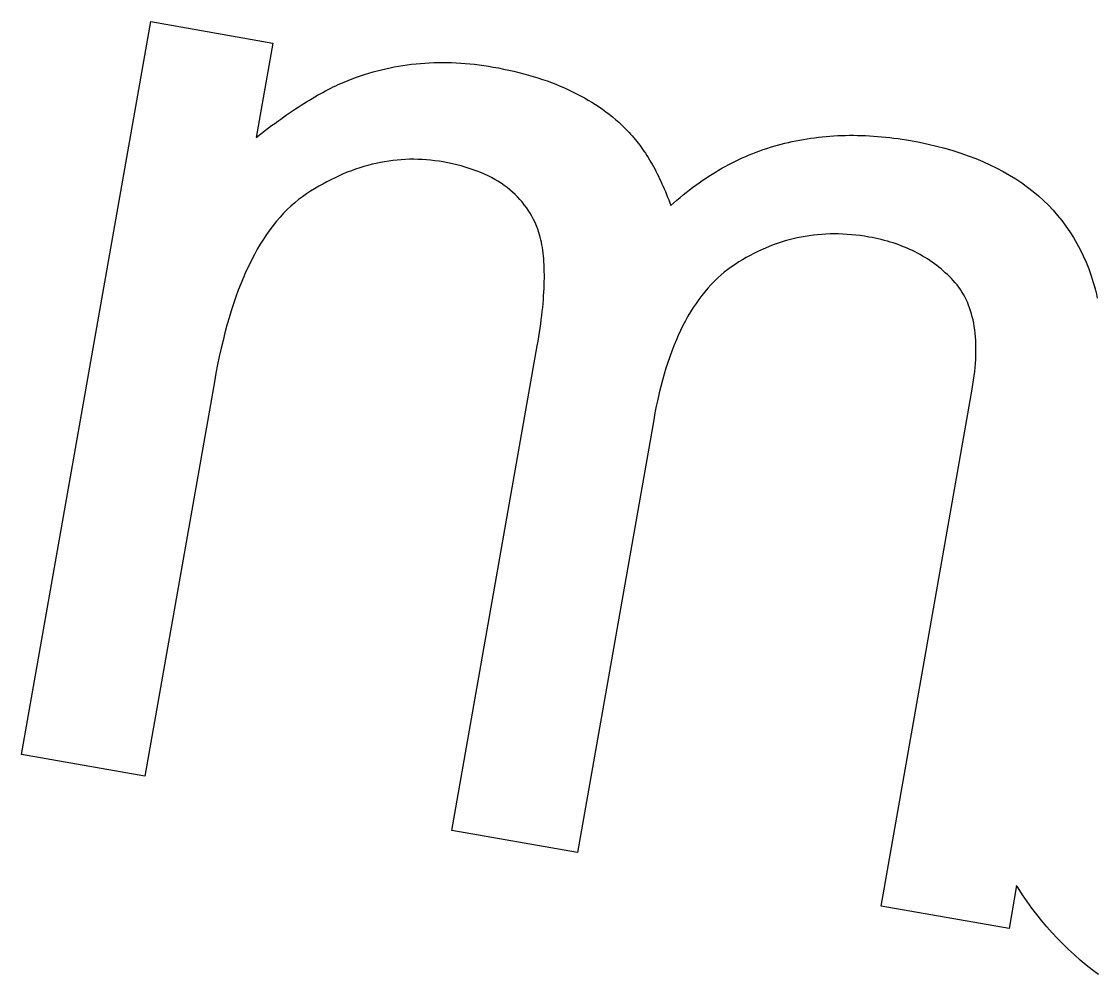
# Model space of a CAD drawing. Header units: metres. Extents: x -53 to 53, y -52 to 53.
# Drawn here: x 4.301 to 9.015, y 35.746 to 39.925 of the extents above; entities that cross this region are included whole.
import ezdxf

# ---------------------------------------------------------------- set-up
doc = ezdxf.new("R2010")
doc.units = ezdxf.units.M

msp = doc.modelspace()

# ---------------------------------------------------------------- linework, layer by layer
for p, q in [((4.30113, 36.7108), (4.86792, 39.9252)), ((4.86792, 39.9252), (5.40266, 39.8309)), ((5.40266, 39.8309), (5.32956, 39.4163)), ((5.99277, 39.7353), (6.01187, 39.7378)), ((6.01187, 39.7378), (6.03107, 39.7399)), ((6.03107, 39.7399), (6.05032, 39.7416)), ((6.05032, 39.7416), (6.06967, 39.7431)), ((6.06967, 39.7431), (6.0891, 39.7442)), ((6.0891, 39.7442), (6.10861, 39.745)), ((6.10861, 39.745), (6.12817, 39.7454)), ((6.12817, 39.7454), (6.14783, 39.7456)), ((6.14783, 39.7456), (6.16756, 39.7454)), ((6.16756, 39.7454), (6.18736, 39.7449)), ((6.18736, 39.7449), (6.20723, 39.744)), ((6.20723, 39.744), (6.2272, 39.7429)), ((6.2272, 39.7429), (6.24724, 39.7414)), ((6.24724, 39.7414), (6.26733, 39.7396)), ((6.26733, 39.7396), (6.28752, 39.7374)), ((6.28752, 39.7374), (6.30777, 39.7349)), ((5.78757, 39.6871), (5.80585, 39.6931)), ((5.80585, 39.6931), (5.82419, 39.6988)), ((5.82419, 39.6988), (5.84261, 39.7042)), ((5.84261, 39.7042), (5.86111, 39.7092)), ((5.86111, 39.7092), (5.87968, 39.7139)), ((5.87968, 39.7139), (5.89835, 39.7183)), ((5.89835, 39.7183), (5.91708, 39.7224)), ((5.91708, 39.7224), (5.93588, 39.7261)), ((5.93588, 39.7261), (5.95476, 39.7295)), ((5.95476, 39.7295), (5.97372, 39.7326)), ((5.97372, 39.7326), (5.99277, 39.7353)), ((6.30777, 39.7349), (6.32812, 39.7321)), ((6.32812, 39.7321), (6.34854, 39.729)), ((6.34854, 39.729), (6.36903, 39.7255)), ((6.36903, 39.7255), (6.3922, 39.7213)), ((6.3922, 39.7213), (6.41505, 39.7168)), ((6.41505, 39.7168), (6.43756, 39.712)), ((6.43756, 39.712), (6.45973, 39.707)), ((6.45973, 39.707), (6.48157, 39.7017)), ((6.48157, 39.7017), (6.50308, 39.6961)), ((6.50308, 39.6961), (6.52426, 39.6903)), ((6.52426, 39.6903), (6.5451, 39.6842)), ((5.66817, 39.638), (5.67926, 39.6433)), ((5.67926, 39.6433), (5.69028, 39.6485)), ((5.69028, 39.6485), (5.70116, 39.6534)), ((5.70116, 39.6534), (5.71196, 39.6582)), ((5.71196, 39.6582), (5.72264, 39.6627)), ((5.72264, 39.6627), (5.73322, 39.6671)), ((5.73322, 39.6671), (5.75127, 39.674)), ((5.75127, 39.674), (5.76938, 39.6807)), ((5.76938, 39.6807), (5.78757, 39.6871)), ((6.5451, 39.6842), (6.56563, 39.6778)), ((6.56563, 39.6778), (6.58582, 39.6712)), ((6.58582, 39.6712), (6.60565, 39.6643)), ((6.60565, 39.6643), (6.62518, 39.6571)), ((6.62518, 39.6571), (6.64436, 39.6497)), ((6.64436, 39.6497), (6.66322, 39.642)), ((5.5876, 39.5948), (5.59941, 39.6015)), ((5.59941, 39.6015), (5.61113, 39.6081)), ((5.61113, 39.6081), (5.62274, 39.6145)), ((5.62274, 39.6145), (5.63426, 39.6207)), ((5.63426, 39.6207), (5.64566, 39.6266)), ((5.64566, 39.6266), (5.65697, 39.6324)), ((5.65697, 39.6324), (5.66817, 39.638)), ((6.66322, 39.642), (6.68175, 39.6341)), ((6.68175, 39.6341), (6.69994, 39.6259)), ((6.69994, 39.6259), (6.7178, 39.6174)), ((6.7178, 39.6174), (6.73534, 39.6087)), ((6.73534, 39.6087), (6.75253, 39.5997)), ((6.75253, 39.5997), (6.76941, 39.5904)), ((5.50197, 39.5416), (5.51451, 39.5498)), ((5.51451, 39.5498), (5.52695, 39.5578)), ((5.52695, 39.5578), (5.53929, 39.5656)), ((5.53929, 39.5656), (5.55151, 39.5732)), ((5.55151, 39.5732), (5.56364, 39.5806)), ((5.56364, 39.5806), (5.57567, 39.5878)), ((5.57567, 39.5878), (5.5876, 39.5948)), ((6.76941, 39.5904), (6.78593, 39.5809)), ((6.78593, 39.5809), (6.80212, 39.5711)), ((6.80212, 39.5711), (6.81801, 39.561)), ((6.81801, 39.561), (6.83354, 39.5507)), ((6.83354, 39.5507), (6.84874, 39.5401)), ((5.43771, 39.4975), (5.45078, 39.5067)), ((5.45078, 39.5067), (5.46373, 39.5157)), ((5.46373, 39.5157), (5.47658, 39.5246)), ((5.47658, 39.5246), (5.48933, 39.5332)), ((5.48933, 39.5332), (5.50197, 39.5416)), ((6.84874, 39.5401), (6.86362, 39.5293)), ((6.86362, 39.5293), (6.87816, 39.5182)), ((6.87816, 39.5182), (6.89236, 39.5068)), ((6.89236, 39.5068), (6.90625, 39.4951)), ((5.3709, 39.4483), (5.38446, 39.4585)), ((5.38446, 39.4585), (5.39793, 39.4686)), ((5.39793, 39.4686), (5.4113, 39.4784)), ((5.4113, 39.4784), (5.42456, 39.4881)), ((5.42456, 39.4881), (5.43771, 39.4975)), ((6.90625, 39.4951), (6.9198, 39.4832)), ((6.9198, 39.4832), (6.933, 39.4711)), ((6.933, 39.4711), (6.94589, 39.4586)), ((6.94589, 39.4586), (6.95844, 39.4459)), ((5.32956, 39.4163), (5.34343, 39.4272)), ((5.34343, 39.4272), (5.35721, 39.4378)), ((5.35721, 39.4378), (5.3709, 39.4483)), ((6.95844, 39.4459), (6.96535, 39.4386)), ((6.96535, 39.4386), (6.9722, 39.4311)), ((6.9722, 39.4311), (6.97899, 39.4234)), ((6.97899, 39.4234), (6.9857, 39.4156)), ((6.9857, 39.4156), (6.99234, 39.4076)), ((6.99234, 39.4076), (6.9989, 39.3995)), ((7.71307, 39.4052), (7.72945, 39.4082)), ((7.72945, 39.4082), (7.74588, 39.4109)), ((7.74588, 39.4109), (7.76239, 39.4134)), ((7.76239, 39.4134), (7.77898, 39.4157)), ((7.77898, 39.4157), (7.79564, 39.4178)), ((7.79564, 39.4178), (7.81238, 39.4196)), ((7.81238, 39.4196), (7.82919, 39.4212)), ((7.82919, 39.4212), (7.84607, 39.4226)), ((7.84607, 39.4226), (7.86305, 39.4237)), ((7.86305, 39.4237), (7.88008, 39.4247)), ((7.88008, 39.4247), (7.8972, 39.4254)), ((7.8972, 39.4254), (7.9144, 39.4258)), ((7.9144, 39.4258), (7.93167, 39.4261)), ((7.93167, 39.4261), (7.94901, 39.4261)), ((7.94901, 39.4261), (7.96642, 39.4259)), ((7.96642, 39.4259), (7.98392, 39.4255)), ((7.98392, 39.4255), (8.0015, 39.4248)), ((8.0015, 39.4248), (8.01913, 39.4239)), ((8.01913, 39.4239), (8.03687, 39.4229)), ((8.03687, 39.4229), (8.05466, 39.4215)), ((8.05466, 39.4215), (8.07254, 39.42)), ((8.07254, 39.42), (8.09048, 39.4182)), ((8.09048, 39.4182), (8.10852, 39.4162)), ((8.10852, 39.4162), (8.1266, 39.4139)), ((8.1266, 39.4139), (8.14481, 39.4115)), ((8.14481, 39.4115), (8.16304, 39.4088)), ((8.16304, 39.4088), (8.18137, 39.4059)), ((6.9989, 39.3995), (7.00539, 39.3911)), ((7.00539, 39.3911), (7.01181, 39.3827)), ((7.01181, 39.3827), (7.01816, 39.374)), ((7.01816, 39.374), (7.02443, 39.3652)), ((7.02443, 39.3652), (7.03061, 39.3563)), ((7.53821, 39.3578), (7.55373, 39.3632)), ((7.55373, 39.3632), (7.56931, 39.3685)), ((7.56931, 39.3685), (7.58498, 39.3735)), ((7.58498, 39.3735), (7.60072, 39.3782)), ((7.60072, 39.3782), (7.61655, 39.3827)), ((7.61655, 39.3827), (7.63243, 39.387)), ((7.63243, 39.387), (7.64841, 39.3911)), ((7.64841, 39.3911), (7.66446, 39.395)), ((7.66446, 39.395), (7.6806, 39.3986)), ((7.6806, 39.3986), (7.69681, 39.402)), ((7.69681, 39.402), (7.71307, 39.4052)), ((8.18137, 39.4059), (8.19978, 39.4027)), ((8.19978, 39.4027), (8.23865, 39.3954)), ((8.23865, 39.3954), (8.27661, 39.3874)), ((8.27661, 39.3874), (8.31366, 39.3787)), ((8.31366, 39.3787), (8.34981, 39.3692)), ((8.34981, 39.3692), (8.38504, 39.359)), ((5.91115, 39.3132), (5.89291, 39.3103)), ((5.9294, 39.3156), (5.91115, 39.3132)), ((5.94769, 39.3176), (5.9294, 39.3156)), ((5.96599, 39.3191), (5.94769, 39.3176)), ((5.98434, 39.3202), (5.96599, 39.3191)), ((6.00269, 39.3208), (5.98434, 39.3202)), ((6.02107, 39.3209), (6.00269, 39.3208)), ((6.03947, 39.3206), (6.02107, 39.3209)), ((6.05791, 39.3198), (6.03947, 39.3206)), ((6.07635, 39.3186), (6.05791, 39.3198)), ((6.09483, 39.3169), (6.07635, 39.3186)), ((6.11334, 39.3148), (6.09483, 39.3169)), ((6.13187, 39.3122), (6.11334, 39.3148)), ((7.03061, 39.3563), (7.03673, 39.3471)), ((7.03673, 39.3471), (7.04279, 39.3378)), ((7.04279, 39.3378), (7.04877, 39.3284)), ((7.04877, 39.3284), (7.05466, 39.3188)), ((7.05466, 39.3188), (7.0605, 39.309)), ((7.43179, 39.3126), (7.44676, 39.3198)), ((7.44676, 39.3198), (7.46181, 39.3267)), ((7.46181, 39.3267), (7.47693, 39.3334)), ((7.47693, 39.3334), (7.49214, 39.3399)), ((7.49214, 39.3399), (7.50743, 39.3461)), ((7.50743, 39.3461), (7.52278, 39.352)), ((7.52278, 39.352), (7.53821, 39.3578)), ((8.38504, 39.359), (8.41936, 39.3481)), ((8.41936, 39.3481), (8.45276, 39.3365)), ((8.45276, 39.3365), (8.48523, 39.3241)), ((8.48523, 39.3241), (8.51682, 39.311)), ((5.74788, 39.2709), (5.72986, 39.264)), ((5.76593, 39.2775), (5.74788, 39.2709)), ((5.784, 39.2835), (5.76593, 39.2775)), ((5.80209, 39.2891), (5.784, 39.2835)), ((5.82021, 39.2943), (5.80209, 39.2891)), ((5.83833, 39.299), (5.82021, 39.2943)), ((5.85649, 39.3032), (5.83833, 39.299)), ((5.87469, 39.307), (5.85649, 39.3032)), ((5.89291, 39.3103), (5.87469, 39.307)), ((6.15042, 39.3092), (6.13187, 39.3122)), ((6.17059, 39.3054), (6.15042, 39.3092)), ((6.19029, 39.3013), (6.17059, 39.3054)), ((6.20955, 39.2968), (6.19029, 39.3013)), ((6.22833, 39.292), (6.20955, 39.2968)), ((6.24664, 39.2868), (6.22833, 39.292)), ((6.2645, 39.2813), (6.24664, 39.2868)), ((6.28188, 39.2754), (6.2645, 39.2813)), ((6.29878, 39.2692), (6.28188, 39.2754)), ((6.31523, 39.2626), (6.29878, 39.2692)), ((7.0605, 39.309), (7.06625, 39.2991)), ((7.06625, 39.2991), (7.07193, 39.289)), ((7.07193, 39.289), (7.07755, 39.2787)), ((7.07755, 39.2787), (7.08308, 39.2683)), ((7.08308, 39.2683), (7.08855, 39.2577)), ((7.34354, 39.2644), (7.35806, 39.273)), ((7.35806, 39.273), (7.37265, 39.2814)), ((7.37265, 39.2814), (7.38731, 39.2896)), ((7.38731, 39.2896), (7.40207, 39.2975)), ((7.40207, 39.2975), (7.41689, 39.3052)), ((7.41689, 39.3052), (7.43179, 39.3126)), ((8.51682, 39.311), (8.54747, 39.2972)), ((8.54747, 39.2972), (8.57722, 39.2827)), ((8.57722, 39.2827), (8.60606, 39.2674)), ((8.60606, 39.2674), (8.63399, 39.2515)), ((5.64012, 39.2222), (5.62225, 39.2125)), ((5.65802, 39.2315), (5.64012, 39.2222)), ((5.67593, 39.2403), (5.65802, 39.2315)), ((5.69389, 39.2486), (5.67593, 39.2403)), ((5.71187, 39.2565), (5.69389, 39.2486)), ((5.72986, 39.264), (5.71187, 39.2565)), ((6.33122, 39.2557), (6.31523, 39.2626)), ((6.34673, 39.2484), (6.33122, 39.2557)), ((6.36179, 39.2408), (6.34673, 39.2484)), ((6.37636, 39.2328), (6.36179, 39.2408)), ((6.39049, 39.2244), (6.37636, 39.2328)), ((6.40411, 39.2158), (6.39049, 39.2244)), ((7.08855, 39.2577), (7.09393, 39.2469)), ((7.09393, 39.2469), (7.09924, 39.236)), ((7.09924, 39.236), (7.10448, 39.2249)), ((7.10448, 39.2249), (7.10965, 39.2137)), ((7.27211, 39.2176), (7.28624, 39.2274)), ((7.28624, 39.2274), (7.30046, 39.237)), ((7.30046, 39.237), (7.31474, 39.2464)), ((7.31474, 39.2464), (7.3291, 39.2555)), ((7.3291, 39.2555), (7.34354, 39.2644)), ((8.63399, 39.2515), (8.66101, 39.2348)), ((8.66101, 39.2348), (8.68709, 39.2173)), ((5.56877, 39.1807), (5.55098, 39.1691)), ((5.58658, 39.1917), (5.56877, 39.1807)), ((5.6044, 39.2024), (5.58658, 39.1917)), ((5.62225, 39.2125), (5.6044, 39.2024)), ((6.41731, 39.2067), (6.40411, 39.2158)), ((6.43001, 39.1973), (6.41731, 39.2067)), ((6.44228, 39.1876), (6.43001, 39.1973)), ((6.45406, 39.1775), (6.44228, 39.1876)), ((6.46536, 39.1671), (6.45406, 39.1775)), ((7.10965, 39.2137), (7.11475, 39.2023)), ((7.11475, 39.2023), (7.11977, 39.1908)), ((7.11977, 39.1908), (7.12473, 39.179)), ((7.12473, 39.179), (7.12959, 39.1671)), ((7.20259, 39.1647), (7.21634, 39.1757)), ((7.21634, 39.1757), (7.23016, 39.1866)), ((7.23016, 39.1866), (7.24408, 39.1971)), ((7.24408, 39.1971), (7.25806, 39.2075)), ((7.25806, 39.2075), (7.27211, 39.2176)), ((8.68709, 39.2173), (8.71228, 39.1992)), ((8.71228, 39.1992), (8.73656, 39.1803)), ((8.73656, 39.1803), (8.75993, 39.1608)), ((5.49922, 39.1304), (5.48264, 39.1159)), ((5.51614, 39.1441), (5.49922, 39.1304)), ((5.5334, 39.157), (5.51614, 39.1441)), ((5.55098, 39.1691), (5.5334, 39.157)), ((6.47623, 39.1563), (6.46536, 39.1671)), ((6.4866, 39.1452), (6.47623, 39.1563)), ((6.49651, 39.1337), (6.4866, 39.1452)), ((6.50597, 39.1219), (6.49651, 39.1337)), ((7.12959, 39.1671), (7.1344, 39.1551)), ((7.1344, 39.1551), (7.13913, 39.1429)), ((7.13913, 39.1429), (7.14378, 39.1305)), ((7.14378, 39.1305), (7.14835, 39.118)), ((7.14835, 39.118), (7.1618, 39.13)), ((7.1618, 39.13), (7.17532, 39.1418)), ((7.17532, 39.1418), (7.18893, 39.1534)), ((7.18893, 39.1534), (7.20259, 39.1647)), ((8.75993, 39.1608), (8.78238, 39.1404)), ((8.78238, 39.1404), (8.80391, 39.1194)), ((5.45047, 39.0845), (5.43489, 39.0676)), ((5.46638, 39.1006), (5.45047, 39.0845)), ((5.48264, 39.1159), (5.46638, 39.1006)), ((6.51494, 39.1097), (6.50597, 39.1219)), ((6.52347, 39.0972), (6.51494, 39.1097)), ((6.53152, 39.0843), (6.52347, 39.0972)), ((6.53911, 39.071), (6.53152, 39.0843)), ((8.80391, 39.1194), (8.82454, 39.0977)), ((8.82454, 39.0977), (8.84425, 39.0752)), ((5.40471, 39.0313), (5.39014, 39.012)), ((5.41963, 39.0498), (5.40471, 39.0313)), ((5.43489, 39.0676), (5.41963, 39.0498)), ((6.54622, 39.0574), (6.53911, 39.071)), ((6.55287, 39.0435), (6.54622, 39.0574)), ((6.55907, 39.0292), (6.55287, 39.0435)), ((8.84425, 39.0752), (8.86304, 39.052)), ((8.86304, 39.052), (8.88094, 39.028)), ((5.37587, 38.9919), (5.36195, 38.9709)), ((5.39014, 39.012), (5.37587, 38.9919)), ((6.56479, 39.0146), (6.55907, 39.0292)), ((6.57004, 38.9996), (6.56479, 39.0146)), ((6.57303, 38.9894), (6.57004, 38.9996)), ((6.57582, 38.979), (6.57303, 38.9894)), ((7.73766, 38.9831), (7.71977, 38.9799)), ((7.7556, 38.9859), (7.73766, 38.9831)), ((7.77367, 38.9883), (7.7556, 38.9859)), ((7.79181, 38.9902), (7.77367, 38.9883)), ((7.81004, 38.9917), (7.79181, 38.9902)), ((7.82837, 38.9928), (7.81004, 38.9917)), ((7.84679, 38.9934), (7.82837, 38.9928)), ((7.8653, 38.9937), (7.84679, 38.9934)), ((7.8839, 38.9935), (7.8653, 38.9937)), ((7.90257, 38.9928), (7.8839, 38.9935)), ((7.92136, 38.9918), (7.90257, 38.9928)), ((7.94023, 38.9903), (7.92136, 38.9918)), ((7.95918, 38.9884), (7.94023, 38.9903)), ((7.97823, 38.9861), (7.95918, 38.9884)), ((7.99738, 38.9833), (7.97823, 38.9861)), ((8.01662, 38.9801), (7.99738, 38.9833)), ((8.88094, 39.028), (8.8979, 39.0034)), ((8.8979, 39.0034), (8.91397, 38.978)), ((5.34837, 38.9492), (5.33514, 38.9266)), ((5.36195, 38.9709), (5.34837, 38.9492)), ((6.57841, 38.9682), (6.57582, 38.979)), ((6.5808, 38.9571), (6.57841, 38.9682)), ((6.58299, 38.9457), (6.5808, 38.9571)), ((6.58499, 38.934), (6.58299, 38.9457)), ((7.58009, 38.9389), (7.56302, 38.9319)), ((7.59723, 38.9455), (7.58009, 38.9389)), ((7.61447, 38.9517), (7.59723, 38.9455)), ((7.63179, 38.9575), (7.61447, 38.9517)), ((7.64922, 38.9628), (7.63179, 38.9575)), ((7.66672, 38.9678), (7.64922, 38.9628)), ((7.68431, 38.9722), (7.66672, 38.9678)), ((7.702, 38.9763), (7.68431, 38.9722)), ((7.71977, 38.9799), (7.702, 38.9763)), ((8.03056, 38.9775), (8.01662, 38.9801)), ((8.04433, 38.9748), (8.03056, 38.9775)), ((8.05792, 38.9718), (8.04433, 38.9748)), ((8.07137, 38.9686), (8.05792, 38.9718)), ((8.08461, 38.9652), (8.07137, 38.9686)), ((8.09772, 38.9617), (8.08461, 38.9652)), ((8.11064, 38.9579), (8.09772, 38.9617)), ((8.12338, 38.9539), (8.11064, 38.9579)), ((8.13597, 38.9497), (8.12338, 38.9539)), ((8.14838, 38.9453), (8.13597, 38.9497)), ((8.16063, 38.9407), (8.14838, 38.9453)), ((8.1727, 38.9359), (8.16063, 38.9407)), ((8.1846, 38.931), (8.1727, 38.9359)), ((8.91397, 38.978), (8.92912, 38.9519)), ((8.92912, 38.9519), (8.94336, 38.9251)), ((5.32222, 38.9033), (5.30965, 38.8792)), ((5.33514, 38.9266), (5.32222, 38.9033)), ((6.58678, 38.922), (6.58499, 38.934)), ((6.58835, 38.9097), (6.58678, 38.922)), ((6.58975, 38.8971), (6.58835, 38.9097)), ((6.59094, 38.8842), (6.58975, 38.8971)), ((7.47911, 38.8903), (7.46262, 38.8807)), ((7.49571, 38.8994), (7.47911, 38.8903)), ((7.51241, 38.9082), (7.49571, 38.8994)), ((7.52919, 38.9165), (7.51241, 38.9082)), ((7.54607, 38.9244), (7.52919, 38.9165)), ((7.56302, 38.9319), (7.54607, 38.9244)), ((8.19633, 38.9258), (8.1846, 38.931)), ((8.2079, 38.9204), (8.19633, 38.9258)), ((8.2193, 38.9148), (8.2079, 38.9204)), ((8.23051, 38.909), (8.2193, 38.9148)), ((8.24158, 38.903), (8.23051, 38.909)), ((8.25246, 38.8968), (8.24158, 38.903)), ((8.26317, 38.8904), (8.25246, 38.8968)), ((8.27373, 38.8838), (8.26317, 38.8904)), ((8.94336, 38.9251), (8.95668, 38.8976)), ((8.95668, 38.8976), (8.96909, 38.8693)), ((5.29739, 38.8542), (5.28549, 38.8284)), ((5.30965, 38.8792), (5.29739, 38.8542)), ((6.5919, 38.871), (6.59094, 38.8842)), ((6.5927, 38.8575), (6.5919, 38.871)), ((6.59328, 38.8436), (6.5927, 38.8575)), ((6.59366, 38.8295), (6.59328, 38.8436)), ((7.41383, 38.8493), (7.3981, 38.8377)), ((7.42987, 38.8602), (7.41383, 38.8493)), ((7.4462, 38.8706), (7.42987, 38.8602)), ((7.46262, 38.8807), (7.4462, 38.8706)), ((8.2841, 38.877), (8.27373, 38.8838)), ((8.2943, 38.87), (8.2841, 38.877)), ((8.30434, 38.8628), (8.2943, 38.87)), ((8.31421, 38.8554), (8.30434, 38.8628)), ((8.32391, 38.8478), (8.31421, 38.8554)), ((8.33342, 38.84), (8.32391, 38.8478)), ((8.96909, 38.8693), (8.98059, 38.8403)), ((5.27391, 38.8019), (5.26265, 38.7745)), ((5.28549, 38.8284), (5.27391, 38.8019)), ((6.5936, 38.7853), (6.59383, 38.8003)), ((6.59384, 38.815), (6.59366, 38.8295)), ((6.59383, 38.8003), (6.59384, 38.815)), ((7.35291, 38.7995), (7.33849, 38.7855)), ((7.36765, 38.8128), (7.35291, 38.7995)), ((7.38271, 38.8256), (7.36765, 38.8128)), ((7.3981, 38.8377), (7.38271, 38.8256)), ((8.34279, 38.832), (8.33342, 38.84)), ((8.35197, 38.8237), (8.34279, 38.832)), ((8.36101, 38.8153), (8.35197, 38.8237)), ((8.36984, 38.8067), (8.36101, 38.8153)), ((8.37852, 38.7979), (8.36984, 38.8067)), ((8.38704, 38.7889), (8.37852, 38.7979)), ((8.98059, 38.8403), (8.99117, 38.8106)), ((8.99117, 38.8106), (9.00084, 38.7802)), ((5.26265, 38.7745), (5.25175, 38.7464)), ((6.59174, 38.7383), (6.59256, 38.7543)), ((6.59256, 38.7543), (6.59319, 38.7699)), ((6.59319, 38.7699), (6.5936, 38.7853)), ((7.31065, 38.7558), (7.29723, 38.74)), ((7.3244, 38.7709), (7.31065, 38.7558)), ((7.33849, 38.7855), (7.3244, 38.7709)), ((8.39534, 38.7797), (8.38704, 38.7889)), ((8.40329, 38.7701), (8.39534, 38.7797)), ((8.41087, 38.7602), (8.40329, 38.7701)), ((8.41811, 38.75), (8.41087, 38.7602)), ((8.42496, 38.7395), (8.41811, 38.75)), ((9.00084, 38.7802), (9.00565, 38.7635)), ((9.00565, 38.7635), (9.01018, 38.7465)), ((5.24118, 38.7174), (5.23093, 38.6876)), ((5.25175, 38.7464), (5.24118, 38.7174)), ((6.58806, 38.6887), (6.58948, 38.7055)), ((6.58948, 38.7055), (6.59071, 38.7221)), ((6.59071, 38.7221), (6.59174, 38.7383)), ((7.27135, 38.7066), (7.2589, 38.689)), ((7.28413, 38.7236), (7.27135, 38.7066)), ((7.29723, 38.74), (7.28413, 38.7236)), ((8.43146, 38.7287), (8.42496, 38.7395)), ((8.43759, 38.7175), (8.43146, 38.7287)), ((8.44336, 38.706), (8.43759, 38.7175)), ((8.44878, 38.6942), (8.44336, 38.706)), ((9.01018, 38.7465), (9.01442, 38.7292)), ((9.01442, 38.7292), (9.01836, 38.7117)), ((5.22102, 38.6571), (5.21146, 38.6257)), ((5.23093, 38.6876), (5.22102, 38.6571)), ((6.58258, 38.6362), (6.58459, 38.654)), ((6.58459, 38.654), (6.58643, 38.6715)), ((6.58643, 38.6715), (6.58806, 38.6887)), ((7.24678, 38.6708), (7.23499, 38.6519)), ((7.2589, 38.689), (7.24678, 38.6708)), ((8.45383, 38.682), (8.44878, 38.6942)), ((8.45851, 38.6695), (8.45383, 38.682)), ((8.46281, 38.6568), (8.45851, 38.6695)), ((8.46678, 38.6436), (8.46281, 38.6568)), ((5.21146, 38.6257), (5.20221, 38.5935)), ((6.57791, 38.5998), (6.58034, 38.6182)), ((6.58034, 38.6182), (6.58258, 38.6362)), ((7.21237, 38.6125), (7.20158, 38.5918)), ((7.22351, 38.6325), (7.21237, 38.6125)), ((7.23499, 38.6519), (7.22351, 38.6325)), ((8.47038, 38.6302), (8.46678, 38.6436)), ((8.4736, 38.6164), (8.47038, 38.6302)), ((8.47647, 38.6024), (8.4736, 38.6164)), ((5.1933, 38.5605), (5.18472, 38.5267)), ((5.20221, 38.5935), (5.1933, 38.5605)), ((6.56941, 38.5428), (6.57245, 38.5621)), ((6.57245, 38.5621), (6.57527, 38.5811)), ((6.57527, 38.5811), (6.57791, 38.5998)), ((7.19109, 38.5706), (7.18092, 38.5487)), ((7.20158, 38.5918), (7.19109, 38.5706)), ((8.47897, 38.5879), (8.47647, 38.6024)), ((8.48112, 38.5732), (8.47897, 38.5879)), ((8.48289, 38.5582), (8.48112, 38.5732)), ((5.18472, 38.5267), (5.17648, 38.4922)), ((6.56274, 38.5033), (6.56618, 38.5232)), ((6.56618, 38.5232), (6.56941, 38.5428)), ((7.17111, 38.5262), (7.16161, 38.5031)), ((7.18092, 38.5487), (7.17111, 38.5262)), ((8.48431, 38.5428), (8.48289, 38.5582)), ((8.48538, 38.527), (8.48431, 38.5428)), ((8.48607, 38.511), (8.48538, 38.527)), ((5.17648, 38.4922), (5.16859, 38.4568)), ((6.188, 36.3781), (6.56274, 38.5033)), ((7.15244, 38.4794), (7.14359, 38.4552)), ((7.16161, 38.5031), (7.15244, 38.4794)), ((8.48596, 38.461), (8.48634, 38.478)), ((8.48639, 38.4947), (8.48607, 38.511)), ((8.48634, 38.478), (8.48639, 38.4947)), ((5.16101, 38.4206), (5.15378, 38.3836)), ((5.16859, 38.4568), (5.16101, 38.4206)), ((7.13507, 38.4303), (7.12688, 38.4048)), ((7.14359, 38.4552), (7.13507, 38.4303)), ((8.48259, 38.408), (8.48407, 38.426)), ((8.48407, 38.426), (8.4852, 38.4437)), ((8.4852, 38.4437), (8.48596, 38.461)), ((5.15378, 38.3836), (5.14688, 38.3458)), ((7.119, 38.3786), (7.11148, 38.3519)), ((7.12688, 38.4048), (7.119, 38.3786)), ((8.47594, 38.3522), (8.47852, 38.3711)), ((8.47852, 38.3711), (8.48073, 38.3897)), ((8.48073, 38.3897), (8.48259, 38.408)), ((5.14688, 38.3458), (4.84178, 36.6155)), ((7.10426, 38.3246), (7.09738, 38.2966)), ((7.11148, 38.3519), (7.10426, 38.3246)), ((8.46971, 38.3133), (8.47301, 38.3329)), ((8.47301, 38.3329), (8.47594, 38.3522)), ((7.09738, 38.2966), (7.09082, 38.2681)), ((8.06996, 36.0463), (8.46971, 38.3133)), ((7.08459, 38.2389), (7.07869, 38.2091)), ((7.09082, 38.2681), (7.08459, 38.2389)), ((7.07869, 38.2091), (7.07312, 38.1788)), ((7.07312, 38.1788), (6.73851, 36.2811)), ((4.84178, 36.6155), (4.30113, 36.7108)), ((6.73851, 36.2811), (6.188, 36.3781)), ((8.66455, 36.1358), (8.6313, 35.9473)), ((8.67084, 36.1257), (8.66455, 36.1358)), ((8.69058, 36.0955), (8.67084, 36.1257)), ((8.71088, 36.066), (8.69058, 36.0955)), ((8.7317, 36.0372), (8.71088, 36.066)), ((8.6313, 35.9473), (8.06996, 36.0463)), ((8.75308, 36.0091), (8.7317, 36.0372)), ((8.77501, 35.9817), (8.75308, 36.0091)), ((8.79745, 35.955), (8.77501, 35.9817)), ((8.82045, 35.929), (8.79745, 35.955)), ((8.84398, 35.9037), (8.82045, 35.929)), ((8.86806, 35.8791), (8.84398, 35.9037)), ((8.89268, 35.8552), (8.86806, 35.8791)), ((8.91785, 35.832), (8.89268, 35.8552)), ((8.94354, 35.8095), (8.91785, 35.832)), ((8.96979, 35.7877), (8.94354, 35.8095)), ((8.99658, 35.7666), (8.96979, 35.7877)), ((9.02391, 35.7462), (8.99658, 35.7666))]:
    msp.add_line(p, q)

doc.saveas('drawing.dxf')
